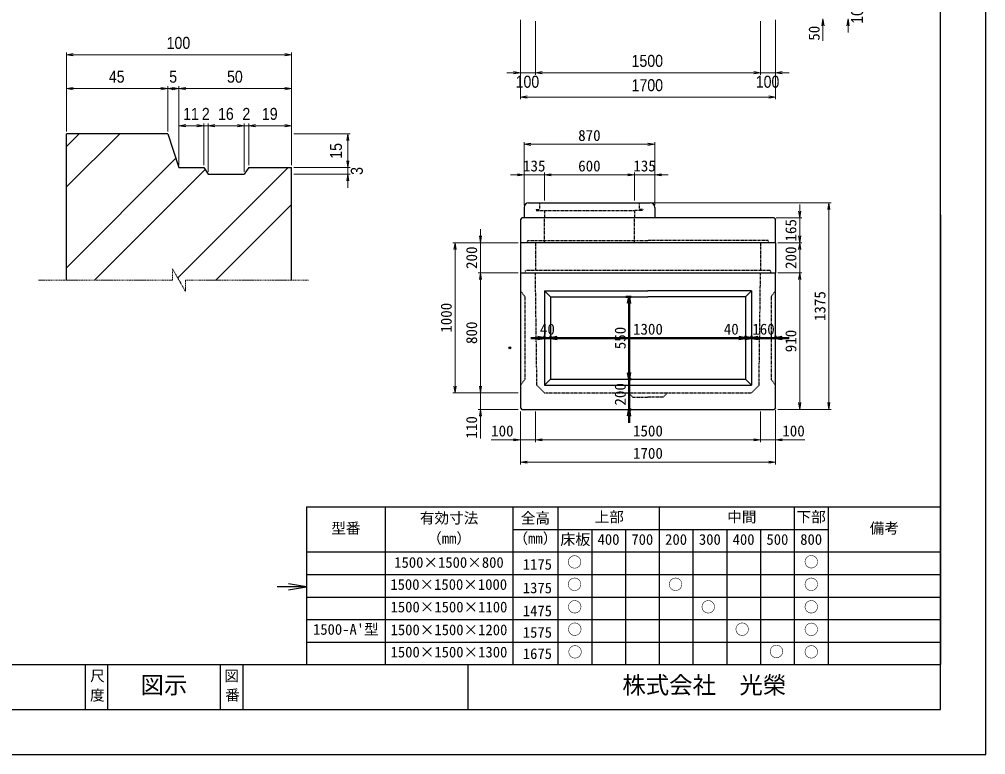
# Model space of a CAD drawing. Units: millimetres, scale not verified. Extents: x -210 to 210, y -148 to 148.
# Drawn here: x -4.6 to 210, y -148.5 to 14.7 of the extents above; entities that cross this region are included whole.
import ezdxf
from ezdxf.enums import TextEntityAlignment as Align

# ---------------------------------------------------------------- set-up
doc = ezdxf.new("R2010")
doc.units = ezdxf.units.MM
doc.header["$PDMODE"] = 32
doc.header["$PDSIZE"] = 0.5
doc.linetypes.add('USER1', pattern=[12.95, 6.35, -3.175, 0.25, -3.175])
doc.linetypes.add('USER2', pattern=[4.7625, 3.175, -1.5875])
doc.layers.add('0-0', color=7, linetype='Continuous')
for name, color, linetype, lineweight in [('0-1_0', 9, 'Continuous', 25), ('0-2_dims', 2, 'Continuous', 13), ('0-3_pen1実線', 4, 'Continuous', 13), ('0-5_pen3実線', 7, 'Continuous', 25), ('0-6_pen4実線', 6, 'Continuous', 25), ('0-7_pen1一点', 4, 'USER1', 13), ('0-8_pen2破線', 3, 'USER2', 25), ('0-9_鉄筋１', 7, 'Continuous', 50)]:
    doc.layers.add(name, color=color, linetype=linetype, lineweight=lineweight)
doc.styles.add('ＭＳ ゴシック', font='')
doc.styles.add('ＭＳ Ｐゴシック', font='')
doc.styles.get('ＭＳ ゴシック').set_extended_font_data('MS Gothic')
doc.styles.get('ＭＳ Ｐゴシック').set_extended_font_data('MS PGothic')

# ---------------------------------------------------------------- blocks, each defined once
blk = doc.blocks.new('部分図 1')
at = {"layer": '0-1_0'}
blk.add_lwpolyline([(0, 0), (12600, 0), (12600, 8910), (0, 8910)], close=True, dxfattribs=at)
at = {"layer": '0-2_dims'}
for p, q in [((9500, 4895), (9500, 4527)), ((9500, 4895), (9500, 4365)), ((11200, 4895), (11200, 4527)), ((11200, 4895), (11200, 4365)), ((11683, 4900), (11683, 4810)), ((9600, 4885), (9600, 4527)), ((9600, 4885), (9600, 4527)), ((11100, 4885), (11100, 4527)), ((11100, 4885), (11100, 4527)), ((6475.03, 4150.99), (6475.03, 4676.54)), ((6475.03, 4661.54), (7975.03, 4661.54)), ((7975.03, 3925.99), (7975.03, 4676.54)), ((9500, 4542), (9410, 4542)), ((9600, 4542), (9500, 4542)), ((9600, 4542), (9690, 4542)), ((9600, 4542), (11100, 4542)), ((11100, 4542), (11010, 4542)), ((11100, 4542), (11200, 4542)), ((11200, 4542), (11290, 4542)), ((6475.03, 4150.99), (6475.03, 4451.54)), ((7150.03, 4150.99), (7150.03, 4451.54)), ((7150.03, 4150.99), (7150.03, 4451.54)), ((7225.03, 3925.99), (7225.03, 4451.54)), ((7225.03, 3925.99), (7225.03, 4451.54)), ((7975.03, 3925.99), (7975.03, 4451.54)), ((7150.03, 4436.54), (6475.03, 4436.54)), ((7150.03, 4436.54), (7225.03, 4436.54)), ((7975.03, 4436.54), (7225.03, 4436.54)), ((9500, 4380), (11200, 4380)), ((7225.03, 3925.99), (7225.03, 4203.77)), ((7390.03, 4188.77), (7225.03, 4188.77)), ((7390.03, 4188.77), (7300.03, 4188.77)), ((7390.03, 3925.99), (7390.03, 4203.77)), ((7390.03, 3925.99), (7390.03, 4203.77)), ((7390.03, 4188.77), (7420.03, 4188.77)), ((7420.03, 3884.74), (7420.03, 4203.77)), ((7420.03, 3880.99), (7420.03, 4203.77)), ((7420.03, 4188.77), (7510.03, 4188.77)), ((7420.03, 4188.77), (7660.03, 4188.77)), ((7660.03, 4188.77), (7570.03, 4188.77)), ((7660.03, 3880.99), (7660.03, 4203.77)), ((7660.03, 3880.99), (7660.03, 4203.77)), ((7660.03, 4188.77), (7690.03, 4188.77)), ((7690.03, 3925.99), (7690.03, 4203.77)), ((7690.03, 3925.99), (7690.03, 4203.77)), ((7690.03, 4188.77), (7780.03, 4188.77)), ((7690.03, 4188.77), (7975.03, 4188.77)), ((7975.03, 3925.99), (7975.03, 4203.77)), ((7990.03, 4135.99), (8365.12, 4135.99)), ((8350.12, 4135.99), (8350.12, 3910.99)), ((8350.12, 3910.99), (8350.12, 4000.99)), ((7990.03, 3910.99), (8365.12, 3910.99)), ((7990.03, 3910.99), (8365.12, 3910.99)), ((7990.03, 3865.99), (8365.12, 3865.99)), ((8350.12, 3910.99), (8350.12, 3865.99)), ((8350.12, 3865.99), (8350.12, 3775.99))]:
    blk.add_line(p, q, dxfattribs=at)
at = {"layer": '0-2_dims', "lineweight": 18}
for p, q in [((11516, 4900), (11516, 4755)), ((9525, 3690), (9525, 4080)), ((9525, 4065), (10395, 4065)), ((10395, 3705), (10395, 4080)), ((9525, 3660), (9525, 3877)), ((9660, 3690), (9660, 3877)), ((9660, 3690), (9660, 3877)), ((10260, 3690), (10260, 3877)), ((10260, 3690), (10260, 3877)), ((10395, 3660), (10395, 3877)), ((9525, 3862), (9435, 3862)), ((9525, 3862), (9660, 3862)), ((9660, 3862), (9750, 3862)), ((9660, 3862), (10260, 3862)), ((10260, 3862), (10170, 3862)), ((10260, 3862), (10395, 3862)), ((10395, 3862), (10485, 3862)), ((10380, 3675), (11570, 3675)), ((11555, 3675), (11555, 2300)), ((11361, 3575), (11361, 3665)), ((11205, 3575), (11376, 3575)), ((11361, 3575), (11361, 3410)), ((9234, 3410), (9234, 3500)), ((11361, 3410), (11361, 3500)), ((9455, 3410), (9050, 3410)), ((9065, 3410), (9065, 2410)), ((9485, 3410), (9219, 3410)), ((9234, 3410), (9234, 3210)), ((11215, 3410), (11376, 3410)), ((11215, 3410), (11376, 3410)), ((11361, 3410), (11361, 3320)), ((11361, 3410), (11361, 3210)), ((9485, 3210), (9219, 3210)), ((9470, 3210), (9219, 3210)), ((9234, 3210), (9234, 2410)), ((9234, 3210), (9234, 3120)), ((11215, 3210), (11376, 3210)), ((11230, 3210), (11376, 3210)), ((11361, 3210), (11361, 2300)), ((11361, 3210), (11361, 3120)), ((9234, 2410), (9234, 2500)), ((9455, 2410), (9050, 2410)), ((9485, 2410), (9219, 2410)), ((9485, 2410), (9219, 2410)), ((9234, 2410), (9234, 2300)), ((9485, 2300), (9219, 2300)), ((9234, 2300), (9234, 2105)), ((9500, 2285), (9500, 2082)), ((9600, 2285), (9600, 2082)), ((9600, 2285), (9600, 2082)), ((11100, 2285), (11100, 2082)), ((11100, 2285), (11100, 2082)), ((11200, 2295), (11200, 2082)), ((11215, 2300), (11376, 2300)), ((11245, 2300), (11570, 2300)), ((9500, 2219.25), (9500, 1933)), ((11200, 2226.75), (11200, 1933)), ((9500, 2097), (9305, 2097)), ((9500, 2097), (9600, 2097)), ((9600, 2097), (9690, 2097)), ((9600, 2097), (11100, 2097)), ((11100, 2097), (11010, 2097)), ((11100, 2097), (11200, 2097)), ((11200, 2097), (11395, 2097)), ((9500, 1948), (11200, 1948))]:
    blk.add_line(p, q, dxfattribs=at)
for points in [[(11523.5, 4855), (11516, 4900), (11508.5, 4855)], [(9570, 4072.5), (9525, 4065), (9570, 4057.5)], [(10350, 4057.5), (10395, 4065), (10350, 4072.5)], [(9480, 3854.5), (9525, 3862), (9480, 3869.5)], [(9705, 3869.5), (9660, 3862), (9705, 3854.5)], [(9705, 3869.5), (9660, 3862), (9705, 3854.5)], [(10215, 3854.5), (10260, 3862), (10215, 3869.5)], [(10215, 3854.5), (10260, 3862), (10215, 3869.5)], [(10440, 3869.5), (10395, 3862), (10440, 3854.5)], [(11562.5, 3630), (11555, 3675), (11547.5, 3630)], [(11353.5, 3620), (11361, 3575), (11368.5, 3620)], [(9226.5, 3455), (9234, 3410), (9241.5, 3455)], [(11353.5, 3455), (11361, 3410), (11368.5, 3455)], [(9072.5, 3365), (9065, 3410), (9057.5, 3365)], [(11368.5, 3365), (11361, 3410), (11353.5, 3365)], [(9241.5, 3165), (9234, 3210), (9226.5, 3165)], [(9241.5, 3165), (9234, 3210), (9226.5, 3165)], [(11368.5, 3165), (11361, 3210), (11353.5, 3165)], [(11368.5, 3165), (11361, 3210), (11353.5, 3165)], [(9057.5, 2455), (9065, 2410), (9072.5, 2455)], [(9226.5, 2455), (9234, 2410), (9241.5, 2455)], [(9226.5, 2455), (9234, 2410), (9241.5, 2455)], [(11353.5, 2345), (11361, 2300), (11368.5, 2345)], [(11547.5, 2345), (11555, 2300), (11562.5, 2345)], [(9241.5, 2255), (9234, 2300), (9226.5, 2255)], [(9455, 2089.5), (9500, 2097), (9455, 2104.5)], [(9645, 2104.5), (9600, 2097), (9645, 2089.5)], [(9645, 2104.5), (9600, 2097), (9645, 2089.5)], [(11055, 2089.5), (11100, 2097), (11055, 2104.5)], [(11055, 2089.5), (11100, 2097), (11055, 2104.5)], [(11245, 2104.5), (11200, 2097), (11245, 2089.5)], [(9545, 1955.5), (9500, 1948), (9545, 1940.5)], [(11155, 1940.5), (11200, 1948), (11155, 1955.5)]]:
    blk.add_lwpolyline(points, dxfattribs=at)
at = {"layer": '0-2_dims'}
for points in [[(11690.5, 4855), (11683, 4900), (11675.5, 4855)], [(6520.03, 4669.04), (6475.03, 4661.54), (6520.03, 4654.04)], [(7930.03, 4654.04), (7975.03, 4661.54), (7930.03, 4669.04)], [(9455, 4534.5), (9500, 4542), (9455, 4549.5)], [(9645, 4549.5), (9600, 4542), (9645, 4534.5)], [(9645, 4549.5), (9600, 4542), (9645, 4534.5)], [(11055, 4534.5), (11100, 4542), (11055, 4549.5)], [(11055, 4534.5), (11100, 4542), (11055, 4549.5)], [(11245, 4549.5), (11200, 4542), (11245, 4534.5)], [(6520.03, 4444.04), (6475.03, 4436.54), (6520.03, 4429.04)], [(7105.03, 4429.04), (7150.03, 4436.54), (7105.03, 4444.04)], [(7195.03, 4444.04), (7150.03, 4436.54), (7195.03, 4429.04)], [(7180.03, 4429.04), (7225.03, 4436.54), (7180.03, 4444.04)], [(7270.03, 4444.04), (7225.03, 4436.54), (7270.03, 4429.04)], [(7930.03, 4429.04), (7975.03, 4436.54), (7930.03, 4444.04)], [(9545, 4387.5), (9500, 4380), (9545, 4372.5)], [(11155, 4372.5), (11200, 4380), (11155, 4387.5)], [(7270.03, 4196.27), (7225.03, 4188.77), (7270.03, 4181.27)], [(7345.03, 4181.27), (7390.03, 4188.77), (7345.03, 4196.27)], [(7345.03, 4181.27), (7390.03, 4188.77), (7345.03, 4196.27)], [(7465.03, 4196.27), (7420.03, 4188.77), (7465.03, 4181.27)], [(7465.03, 4196.27), (7420.03, 4188.77), (7465.03, 4181.27)], [(7615.03, 4181.27), (7660.03, 4188.77), (7615.03, 4196.27)], [(7615.03, 4181.27), (7660.03, 4188.77), (7615.03, 4196.27)], [(7735.03, 4196.27), (7690.03, 4188.77), (7735.03, 4181.27)], [(7735.03, 4196.27), (7690.03, 4188.77), (7735.03, 4181.27)], [(7930.03, 4181.27), (7975.03, 4188.77), (7930.03, 4196.27)], [(8357.62, 4090.99), (8350.12, 4135.99), (8342.62, 4090.99)], [(8342.62, 3955.99), (8350.12, 3910.99), (8357.62, 3955.99)], [(8342.62, 3955.99), (8350.12, 3910.99), (8357.62, 3955.99)], [(8357.62, 3820.99), (8350.12, 3865.99), (8342.62, 3820.99)]]:
    blk.add_lwpolyline(points, dxfattribs=at)
at = {"layer": '0-3_pen1実線'}
for p, q in [((6475.03, 4050.36), (6560.66, 4135.99)), ((6475.03, 3780.95), (6830.07, 4135.99)), ((6475.03, 3242.14), (7204.74, 3971.85)), ((6663.29, 3160.99), (7399.33, 3897.03)), ((7216.64, 3175.52), (7952.11, 3910.99)), ((7471.51, 3160.99), (7975.03, 3664.51)), ((10260, 3622.02), (10262.98, 3625))]:
    blk.add_line(p, q, dxfattribs=at)
at = {"layer": '0-5_pen3実線'}
for p, q in [((6475.03, 3160.99), (6475.03, 4135.99)), ((7150.03, 4135.99), (6475.03, 4135.99)), ((7690.03, 3910.99), (7660.03, 3865.99)), ((7690.03, 3910.99), (7975.03, 3910.99)), ((7975.03, 3160.99), (7975.03, 3910.99)), ((9555, 3675), (10365, 3675)), ((9525, 3645), (9525, 3575)), ((10395, 3645), (10395, 3575)), ((9510, 3575), (9500, 3565)), ((9500, 3565), (9500, 3410)), ((11190, 3575), (9510, 3575)), ((11190, 3575), (11200, 3565)), ((11200, 3410), (11200, 3565)), ((11200, 3410), (9500, 3410)), ((11200, 3410), (11200, 3210)), ((9500, 3210), (9500, 2310)), ((11200, 2310), (11200, 3210)), ((9660, 3090), (10350, 3090)), ((9660, 3090), (9660, 2460)), ((9700, 3050), (9660, 3090)), ((9700, 3050), (9700, 2500)), ((9700, 3050), (10350, 3050)), ((11040, 3090), (10350, 3090)), ((11000, 3050), (10350, 3050)), ((11000, 3050), (11040, 3090)), ((11000, 3050), (11000, 2500)), ((11040, 3090), (11040, 2460)), ((9700, 2500), (9660, 2460)), ((9660, 2460), (10350, 2460)), ((9700, 2500), (10350, 2500)), ((10350, 2500), (11000, 2500)), ((10350, 2460), (11039.34, 2460.66)), ((11000, 2500), (11040, 2460)), ((9500, 2310), (9510, 2300)), ((9510, 2300), (11190, 2300)), ((11200, 2310), (11190, 2300)), ((8600, 1650), (8600, 600)), ((9450, 1650), (9450, 600)), ((9750, 1650), (9750, 600)), ((10425, 1650), (10425, 600)), ((11325, 1650), (11325, 600)), ((11550, 1650), (11550, 600)), ((9453.73, 1500), (11550, 1500)), ((9975, 1500), (9975, 600)), ((10200, 1500), (10200, 600)), ((10650, 1500), (10650, 600)), ((10875, 1500), (10875, 600)), ((11100, 1500), (11100, 600)), ((8075, 1350), (12300, 1350)), ((8075, 1200), (12300, 1200)), ((8075, 1118), (7880, 1118)), ((8075, 1050), (12300, 1050)), ((8075, 900), (12300, 900)), ((8075, 750), (12300, 750)), ((6750, 600), (6750, 300)), ((7650, 600), (7650, 300))]:
    blk.add_line(p, q, dxfattribs=at)
for points in [[(7150.03, 4135.99), (7225.03, 3910.99), (7390.03, 3910.99), (7420.03, 3865.99), (7660.03, 3865.99)], [(9500, 3410), (9500, 3210), (11200, 3210)], [(7955, 1098), (8075, 1118), (7955, 1138)]]:
    blk.add_lwpolyline(points, dxfattribs=at)
for centre, start, end in [((9555, 3645), 90, 180), ((10365, 3645), 0, 90)]:
    blk.add_arc(centre, 30, start, end, dxfattribs=at)
blk.add_point((9429.61, 2709.71), dxfattribs=at)
at = {"layer": '0-6_pen4実線'}
for p, q in [((12300, 3594.97), (12300, 2094.97)), ((12300, 2100), (12300, 600)), ((8075, 1650), (12300, 1650)), ((8075, 1650), (8075, 600)), ((300, 600), (12300, 600)), ((6600, 600), (6600, 300)), ((7500, 600), (7500, 300)), ((9150, 600), (9150, 300))]:
    blk.add_line(p, q, dxfattribs=at)
blk.add_lwpolyline([(300, 300), (12300, 300), (12300, 8610), (300, 8610)], close=True, dxfattribs=at)
at = {"layer": '0-7_pen1一点'}
for p, q in [((7181.73, 3160.99), (7181.73, 3235.99)), ((7268.33, 3085.99), (7181.73, 3235.99)), ((7181.73, 3160.99), (6287.53, 3160.99)), ((8087.53, 3160.99), (7268.33, 3160.99)), ((7268.33, 3160.99), (7268.33, 3085.99))]:
    blk.add_line(p, q, dxfattribs=at)
at = {"layer": '0-8_pen2破線'}
for p, q in [((9628, 3675), (9628, 3631)), ((10292, 3675), (10292, 3631)), ((9604, 3631), (9628, 3631)), ((9604, 3631), (9604, 3625)), ((9604, 3625), (10257.02, 3625)), ((9660, 3625), (9660, 3575)), ((10316, 3625), (10260, 3625)), ((10260, 3625), (10260, 3575)), ((10316, 3631), (10292, 3631)), ((10316, 3631), (10316, 3625)), ((9660, 3410), (9660, 3575)), ((10260, 3410), (10260, 3575)), ((9545, 3410), (9550, 3425)), ((9550, 3425), (10350, 3425)), ((9600, 3410), (9600, 3225)), ((11100, 3410), (11100, 3225)), ((9530, 3210), (9535, 3225)), ((10350, 3225), (9535, 3225)), ((11165, 3225), (10350, 3225)), ((11170, 3210), (11165, 3225)), ((9610, 2460), (9600, 3210)), ((11090, 2460), (11099.8, 3210)), ((9500, 3090), (9530, 3050)), ((9530, 3050), (9530, 2500)), ((11200, 3090), (11170, 3050)), ((11170, 3050), (11170, 2500)), ((9530, 2500), (9500, 2460)), ((9660, 2410), (9610, 2460)), ((11040, 2410), (11090, 2460)), ((11170, 2500), (11200, 2460)), ((9660, 2410), (10350, 2410)), ((10220, 2410), (10250, 2380)), ((10350, 2410), (11040, 2410)), ((10480, 2410), (10450, 2380)), ((10250, 2380), (10350, 2380)), ((10450, 2380), (10350, 2380))]:
    blk.add_line(p, q, dxfattribs=at)
blk.add_lwpolyline([(11155, 3410), (11150, 3425), (10350, 3425)], dxfattribs=at)
at = {"layer": '0-9_鉄筋１'}
for p, q in [((10202.5, 3050), (10239, 3050)), ((10224, 3050), (10224, 2500)), ((9660, 2775), (9570, 2775)), ((9660, 2775), (9660, 2790)), ((9660, 2775), (9700, 2775)), ((9700, 2775), (9700, 2790)), ((9700, 2775), (9700, 2790)), ((9700, 2775), (9790, 2775)), ((9700, 2775), (11000, 2775)), ((11000, 2775), (10855, 2775)), ((11040, 2775), (10950, 2775)), ((11000, 2775), (11000, 2790)), ((11000, 2775), (11000, 2790)), ((11000, 2775), (11040, 2775)), ((11040, 2775), (11040, 2790)), ((11040, 2775), (11040, 2790)), ((11040, 2775), (11130, 2775)), ((11040, 2775), (11200, 2775)), ((11200, 2775), (11200, 2790)), ((11200, 2775), (11290, 2775)), ((10224, 2500), (10224, 2590)), ((10224, 2500), (10239, 2500)), ((10224, 2500), (10239, 2500)), ((10224, 2500), (10224, 2300)), ((10224, 2300), (10239, 2300)), ((10224, 2300), (10224, 2210))]:
    blk.add_line(p, q, dxfattribs=at)
for points in [[(10231.5, 3005), (10224, 3050), (10216.5, 3005)], [(9615, 2767.5), (9660, 2775), (9615, 2782.5)], [(9745, 2782.5), (9700, 2775), (9745, 2767.5)], [(9745, 2782.5), (9700, 2775), (9745, 2767.5)], [(10955, 2767.5), (11000, 2775), (10955, 2782.5)], [(10955, 2767.5), (11000, 2775), (10955, 2782.5)], [(10995, 2767.5), (11040, 2775), (10995, 2782.5)], [(11085, 2782.5), (11040, 2775), (11085, 2767.5)], [(11245, 2782.5), (11200, 2775), (11245, 2767.5)], [(10216.5, 2545), (10224, 2500), (10231.5, 2545)], [(10216.5, 2545), (10224, 2500), (10231.5, 2545)], [(10231.5, 2255), (10224, 2300), (10216.5, 2255)]]:
    blk.add_lwpolyline(points, dxfattribs=at)
at = {"layer": '0-2_dims', "color": 7, "style": 'ＭＳ Ｐゴシック', "width": 0.9}
for s, p in [('100', (11807.09, 4868.18)), ('15', (8335.12, 3968.95)), ('3', (8474.21, 3861.22))]:
    blk.add_text(s, height=79.98, rotation=90, dxfattribs=at).set_placement(p, align=Align.BOTTOM_LEFT)
at = {"layer": '0-2_dims', "color": 7, "style": 'ＭＳ ゴシック'}
for s, p in [('50', (11515.5, 4755)), ('165', (11360.5, 3417.5)), ('200', (9233.5, 3235)), ('200', (11360.5, 3235)), ('1375', (11554.5, 2887.5)), ('1000', (9064.5, 2810)), ('800', (9233.5, 2735)), ('910', (11360.5, 2680)), ('110', (9233.5, 2105))]:
    blk.add_text(s, height=73.31, rotation=90, dxfattribs=at).set_placement(p, align=Align.BOTTOM_LEFT)
at = {"layer": '0-2_dims', "color": 7, "style": 'ＭＳ Ｐゴシック', "width": 0.9}
for s, p in [('100', (7143.21, 4676.54)), ('1500', (10240.91, 4557)), ('45', (6757.98, 4451.54)), ('5', (7160.26, 4451.54)), ('50', (7545.48, 4451.54)), ('100', (9468.18, 4417.91)), ('100', (11068.18, 4417.91)), ('1700', (10240.91, 4395)), ('11', (7252.98, 4203.77)), ('2', (7377.76, 4203.77)), ('16', (7485.48, 4203.77)), ('2', (7647.76, 4203.77)), ('19', (7777.98, 4203.77))]:
    blk.add_text(s, height=79.98, dxfattribs=at).set_placement(p, align=Align.BOTTOM_LEFT)
at = {"layer": '0-2_dims', "color": 7, "style": 'ＭＳ ゴシック'}
for s, p in [('870', (9885, 4065.5)), ('135', (9517.5, 3862.5)), ('600', (9885, 3862.5)), ('135', (10252.5, 3862.5)), ('100', (9305, 2097.5)), ('1500', (10250, 2097.5)), ('100', (11245, 2097.5)), ('1700', (10250, 1948.5))]:
    blk.add_text(s, height=73.31, dxfattribs=at).set_placement(p, align=Align.BOTTOM_LEFT)
at = {"layer": '0-5_pen3実線', "style": 'ＭＳ ゴシック'}
for s, height, p in [('有効寸法', 71.47, (8830.03, 1518.76)), ('全高', 71.47, (9502.52, 1518.76)), ('上部', 71.51, (9994.46, 1526.23)), ('中間', 71.46, (10877.52, 1526.26)), ('下部', 71.52, (11339.95, 1526.23)), ('型番', 71.47, (8240.02, 1451.26)), ('備考', 71.45, (11827.54, 1451.27)), ('（mm）', 71.49, (8878.73, 1383.74)), ('（mm）', 71.49, (9453.73, 1383.74)), ('床板', 73.31, (9766, 1375)), ('400', 71.46, (10014.4, 1376.27)), ('700', 71.48, (10239.37, 1376.25)), ('200', 71.47, (10464.39, 1376.26)), ('300', 71.47, (10689.39, 1376.26)), ('400', 71.46, (10914.4, 1376.27)), ('500', 71.47, (11139.39, 1376.26)), ('800', 71.47, (11364.39, 1376.26)), ('1500×1500×800', 71.48, (8659.38, 1223.25)), ('1175', 71.47, (9516, 1210.51)), ('○', 71.37, (9812.33, 1225.33)), ('○', 71.37, (11389.33, 1226.33)), ('1500×1500×1000', 71.48, (8633.34, 1076.25)), ('○', 71.37, (9812.33, 1076.33)), ('○', 71.37, (10485.33, 1076.33)), ('○', 71.37, (11389.33, 1076.33)), ('1375', 71.47, (9516, 1053.51)), ('1500×1500×1100', 71.48, (8635.01, 926.25)), ('1475', 71.47, (9516, 900.51)), ('○', 71.37, (9813.33, 926.33)), ('○', 71.37, (10702.83, 926.33)), ('○', 71.37, (11389.33, 926.33)), ("1500-A'型", 71.47, (8118.15, 777.25)), ('1500×1500×1200', 71.48, (8635.01, 774.25)), ('1575', 71.47, (9516, 757.51)), ('○', 71.37, (9813.83, 777.33)), ('○', 71.37, (10928.83, 777.33)), ('○', 71.37, (11389.33, 776.33)), ('1500×1500×1300', 71.48, (8635.01, 626.25)), ('○', 71.37, (9815.33, 626.33)), ('○', 71.37, (11157.33, 629.33)), ('○', 71.37, (11389.33, 626.33)), ('1675', 71.47, (9516, 615.51)), ('尺', 71.42, (6633.3, 467.75)), ('図示', 114.3, (6969.04, 372.02)), ('図', 71.42, (7527.6, 467)), ('株式会社\u3000光榮', 114.4, (10179.07, 372.01)), ('度', 71.44, (6632.55, 339)), ('番', 71.42, (7533.3, 339.75))]:
    blk.add_text(s, height=height, dxfattribs=at).set_placement(p, align=Align.BOTTOM_LEFT)
at = {"layer": '0-9_鉄筋１', "style": 'ＭＳ ゴシック'}
for s, p in [('40', (9630, 2775.5)), ('1300', (10250, 2775.5)), ('40', (10855, 2775.5)), ('160', (11045, 2775.5))]:
    blk.add_text(s, height=73.31, dxfattribs=at).set_placement(p, align=Align.BOTTOM_LEFT)
for s, p in [('550', (10223.5, 2700)), ('200', (10223.5, 2325))]:
    blk.add_text(s, height=73.31, rotation=90, dxfattribs=at).set_placement(p, align=Align.BOTTOM_LEFT)

msp = doc.modelspace()

# ---------------------------------------------------------------- block references
at = {"layer": '0-0', "xscale": 0.0333333, "yscale": 0.0333333}
msp.add_blockref('部分図 1', (-210, -148.5), dxfattribs=at)

doc.saveas('drawing.dxf')
